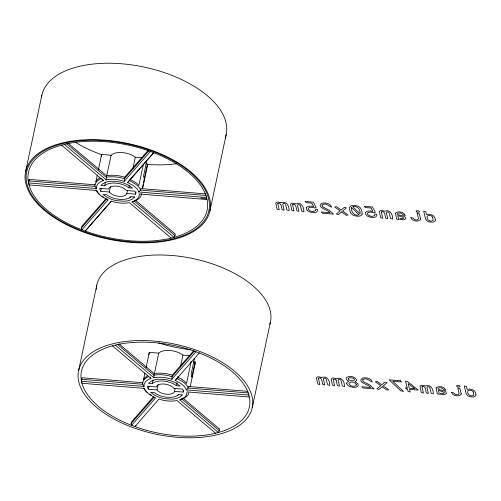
<?xml version="1.0" encoding="UTF-8"?>
<svg xmlns="http://www.w3.org/2000/svg" width="501" height="501" viewBox="0 0 501 501"><rect width="100%" height="100%" fill="white"/><g stroke="black" fill="none" stroke-linecap="round" stroke-linejoin="round"><path stroke-width="0.75" d="M150.325 151.452L149.267 151.058A91.32 47.307 12 0 0 65.287 144.163L58.392 146.041A91.32 47.307 12 0 0 28.231 181.512L29.402 186.366A91.32 47.307 12 0 0 78.2 228.324L86.297 231.437A91.32 47.307 12 0 0 170.271 238.332L177.172 236.447A91.32 47.307 12 0 0 207.333 200.982L206.161 196.123A91.32 47.307 12 0 0 157.364 154.17L150.325 151.452L124.235 181.331C118.461 179.446 112.193 178.682 106.193 179.846L106.519 175.732L68.117 143.167M195.916 351.715L171.881 379.244C166.107 377.359 159.832 376.602 153.838 377.76L154.164 373.646L119.056 343.874M124.235 181.331L124.699 177.222L148.096 150.425M171.881 379.244L172.344 375.136L193.699 350.681M206.694 196.217L206.569 197.569L138.671 191.989A18.38 9.519 12 0 0 132.151 184.975L127.561 182.571L153.644 152.692M356.33 384.492L356.255 385.263C354.357 387.267 348.677 386.221 348.934 383.046C351.007 381.167 355.04 382.05 356.324 384.474M95.265 184.831L29.064 179.396L28.513 182.946L96.417 188.52L96.405 186.478L97.852 183.792L100.657 181.612L103.344 180.585L102.636 179.471M144.056 386.434L142.585 384.273L142.91 382.745L82.051 377.748L81.5 381.299L144.056 386.434L144.05 384.392L145.497 381.706L148.296 379.526L150.989 378.499L150.281 377.385M25.626 171.517L41.865 95.109M107.233 199.185L108.003 199.918L81.913 229.796L81.419 227.949L81.744 226.421L106.156 198.459M97.288 175.093L95.829 181.969L96.825 180.109L99.862 177.749M98.428 169.745L101.672 154.465L111.103 155.235L112.568 154.095A14.974 7.759 12 0 1 133.222 155.792L135.308 157.226L141.833 157.759M127.623 190.399L126.421 194.476A9.5 4.922 12 0 1 110.377 193.161L109.306 192.002L100.676 191.294L101.327 188.238M104.603 185.796L106.068 184.662A14.974 7.759 12 0 1 126.728 186.353L128.813 187.787L132.508 188.088L128.694 185.282L126.333 184.199A12.988 6.732 12 0 0 118.117 181.763C112.349 180.88 105.053 180.761 100.914 185.495L104.603 185.796L105.417 181.976M106.713 175.864L111.103 155.235M109.306 192.002L110.439 186.654M78.626 370.577L96.818 285.006M128.813 187.787L129.302 185.495M130.435 180.147L130.761 178.619M132.871 168.687L135.308 157.226M126.972 193.455L135.602 194.163L136.09 191.87M143.436 164.109L138.89 185.502L136.936 183.404L130.26 179.352M146.724 161.071L143.48 176.352L144.188 177.868L144.194 179.32L147.438 164.04L145.891 163.915M142.497 187.537L143.148 184.481M143.468 182.953L144.282 179.133M142.578 188.771L147.451 165.85L147.438 164.04M81.976 383.278L144.532 388.413A18.38 9.519 12 0 0 151.051 395.427L155.642 397.838L131.606 425.368L131.112 423.514L131.437 421.986L153.801 396.372M144.933 373.007L143.468 379.883L144.47 378.023L147.507 375.662M146.067 367.659L149.317 352.378L158.742 353.149L160.207 352.015A14.974 7.759 12 0 1 180.867 353.706L182.953 355.14L189.478 355.672M141.345 193.687A18.462 9.563 12 0 1 138.025 199.104L136.673 200.162L132.214 201.909L174.029 237.361L175.375 234.111L135.201 200.049M175.262 388.313L174.066 392.389A9.5 4.922 12 0 1 158.022 391.074L156.945 389.922L148.321 389.208L148.966 386.152M152.248 383.716L153.713 382.576A14.974 7.759 12 0 1 174.373 384.273L176.458 385.701L180.147 386.002L176.333 383.196L173.979 382.113A12.988 6.732 12 0 0 165.762 379.677C159.994 378.8 152.692 378.675 148.553 383.409L152.248 383.716L153.062 379.896M154.358 373.784L158.742 353.149M156.945 389.922L158.084 384.574M209.932 210.977A94.244 48.822 12 0 0 80.724 140.073A94.244 48.822 12 0 0 62.688 222.688A94.244 48.822 12 0 0 209.932 210.977L226.176 134.569M176.458 385.701L177.103 382.645M178.08 378.061L178.406 376.533M180.517 366.6L182.953 355.14M174.617 391.369L183.241 392.076L183.566 390.548M191.244 361.265L186.535 383.422L184.581 381.317L180.26 378.355L177.329 377.002M194.369 358.985L191.119 374.266L191.833 375.781L191.833 377.234L195.083 361.954L193.53 361.828M190.217 386.684L195.089 363.764L195.083 361.954M188.921 392.797A18.462 9.563 12 0 1 185.671 397.017L184.312 398.076L179.859 399.823L218.392 432.495L219.726 429.238L182.846 397.963M252.222 407.745A88.765 45.979 12 0 0 130.517 340.962A88.765 45.979 12 0 0 113.533 418.773A88.765 45.979 12 0 0 252.222 407.745L270.408 322.168M101.672 154.465L101.108 156.725M149.317 352.378L148.753 354.639M194.526 364.822L195.089 363.764M81.419 227.949L106.344 199.404M148.791 150.788L124.373 178.751C118.549 176.922 112.237 176.183 106.199 177.26L66.614 143.693M111.328 201.27L85.239 231.042L111.328 201.164C117.096 203.049 123.371 203.807 129.364 202.642L171.179 238.1M127.561 182.571L153.776 152.648M131.112 423.514L153.982 397.318M194.388 351.044L172.018 376.664C166.194 374.836 159.882 374.097 153.838 375.174L117.541 344.394M248.872 395.045L186.316 389.903A18.38 9.519 12 0 0 179.796 382.889L175.2 380.484L199.367 352.917M175.2 380.484L177.003 378.531L181.863 381.205A18.462 9.563 12 0 1 188.201 388.018L248.283 392.953M136.09 425.387L134.932 426.608L158.967 399.078C164.741 400.963 171.01 401.721 177.01 400.562L215.536 433.227M138.671 191.989L140.556 190.104L140.881 188.576L205.523 193.887M186.316 389.903L188.201 388.018L188.52 386.49L247.838 391.362M101.327 178.588L99.542 179.277L96.499 181.638L94.933 184.55L94.939 186.359L96.417 188.52M132.214 201.909L135.809 200.175A18.38 9.519 12 0 0 139.146 193.968L207.045 199.548M148.972 376.508L147.181 377.19L144.144 379.551L142.578 382.463L142.585 384.273L81.732 379.276M179.859 399.823L183.454 398.088A18.38 9.519 12 0 0 186.792 391.882L249.348 397.024M106.519 175.732C112.562 174.655 118.875 175.394 124.699 177.222M154.164 373.646C160.207 372.569 166.514 373.308 172.344 375.136M28.745 180.924L94.939 186.359M205.974 195.478L140.556 190.104A18.462 9.563 12 0 0 134.218 183.291L129.358 180.617M28.707 183.93L29.058 183.961M200.801 198.064L206.85 198.559M28.989 184.925L96.893 190.499A18.38 9.519 12 0 0 103.413 197.513L108.003 199.918M81.694 382.282L82.346 384.574A85.84 44.47 12 0 0 128.218 424.015L135.827 426.94A85.84 44.47 12 0 0 214.766 433.421L221.248 431.649A85.84 44.47 12 0 0 249.598 398.308L248.502 393.748A85.84 44.47 12 0 0 202.629 354.307L195.021 351.383A85.84 44.47 12 0 0 116.082 344.901L109.6 346.667A85.84 44.47 12 0 0 81.25 380.008L81.694 382.282L82.051 382.313M101.991 196.148L103.92 197.469M149.636 394.062L151.565 395.383M134.287 201.076L175.049 235.639M64.379 144.394L106.193 179.846M61.535 145.127L103.344 180.585M181.926 398.99L219.407 430.766M115.311 345.095L153.838 377.76M112.456 345.828L150.989 378.499M432.62 217.165C431.63 215.405 428.637 214.766 427.121 216.163C426.119 219.645 430.478 222.607 433.183 220.384L432.632 217.209M473.251 391.957C472.261 390.198 469.268 389.559 467.752 390.949C466.75 394.437 471.109 397.399 473.814 395.176L473.263 392.001M336.065 380.015L334.969 379.151L333.196 379.457L334.637 385.808L332.457 385.137L331.192 378.844L332.783 377.948L336.753 378.681C342.07 376.714 344.619 381.925 344.544 386.622L342.365 385.952L341.024 380.428L340.436 379.783A1.422 0.739 12 0 0 338.82 379.464L338.125 380.19L339.59 386.215L337.411 385.545L336.065 380.021M100.676 191.294L99.968 189.785L99.962 188.326L108.592 189.034L109.137 188.013A9.5 4.922 12 0 1 125.181 189.334L126.258 190.486L134.888 191.194L135.596 192.71L135.602 194.163M148.321 389.208L147.607 387.699L147.601 386.24L156.231 386.954L156.782 385.927A9.5 4.922 12 0 1 172.826 387.248L173.903 388.4L182.527 389.108L183.241 390.623L183.241 392.076M346.805 383.71L347.068 384.373A5.16 2.674 12 0 0 349.015 386.077C351.715 387.342 355.948 388.413 358.196 385.82L358.096 383.904L355.077 381.706L356.512 380.679L356.618 379.67C354.808 376.476 349.097 375.23 346.304 377.798A4.972 2.574 12 0 0 348.101 380.848L348.796 381.192L346.93 382.432L346.805 383.691M29.064 179.396L29.359 180.874M147.244 392.415A18.462 9.563 12 0 1 143.524 387.868M178.437 394.869A12.988 6.732 12 0 1 177.041 395.408M190.687 349.704A85.84 44.47 12 0 1 158.598 342.903M96.543 286.484A88.765 45.979 12 0 1 194.131 258.817A88.765 45.979 12 0 1 269.826 324.354M96.273 289.497A88.765 45.979 12 0 1 96.442 287.23M99.599 194.501A18.462 9.563 12 0 1 95.879 189.954M130.792 196.956A12.988 6.732 12 0 1 129.402 197.488M176.803 163.689A91.32 47.307 12 0 1 147.388 164.434M101.847 154.784A91.32 47.307 12 0 1 76.02 142.647M41.47 97.476A94.244 48.822 12 0 1 145.566 67.391A94.244 48.822 12 0 1 225.162 138.025M351.558 207.633C350.763 212.173 354.645 216.457 359.142 214.823L351.558 207.633M306.236 207.646C305.81 211.466 310.927 212.574 313.876 212.593C316.375 213.388 320.189 209.055 315.549 209.086L315.611 210.47C313.563 212.368 309.505 211.478 308.209 209.08L308.265 208.203C310.013 206.562 312.774 207.333 314.803 207.971L316.169 207.351L313.238 202.147L304.965 201.471L306.318 202.705L311.804 203.149L313.72 206.531C311.328 206.149 307.94 205.473 306.236 207.646M365.429 212.505C365.004 216.326 370.12 217.434 373.07 217.453C375.568 218.248 379.382 213.914 374.742 213.946L374.804 215.33C372.757 217.227 368.698 216.338 367.402 213.94L367.458 213.069C369.206 211.428 371.967 212.192 373.997 212.837L375.362 212.211L372.431 207.007L364.158 206.331L365.511 207.564L370.997 208.015L372.913 211.391C370.521 211.009 367.133 210.339 365.429 212.505M277.767 203.45L279.207 209.8L277.028 209.13L275.763 202.836L277.354 201.941L281.324 202.673C286.647 200.707 289.19 205.917 289.115 210.614L286.935 209.944L285.595 204.421L285.006 203.775A1.422 0.739 12 0 0 283.391 203.456L282.696 204.183L284.161 210.207L281.982 209.537C281.631 207.558 281.224 201.446 277.767 203.45M292.565 204.665L294.006 211.015L291.826 210.345L290.561 204.051L292.152 203.155L296.122 203.888C301.445 201.922 303.988 207.132 303.913 211.829L301.734 211.159L300.393 205.635L299.805 204.99A1.422 0.739 12 0 0 298.189 204.671L297.494 205.397L298.959 211.422L296.78 210.752C296.429 208.773 296.022 202.661 292.565 204.665M318.398 378.242L319.838 384.593L317.659 383.923L316.394 377.629L317.985 376.727L321.955 377.466C327.272 375.5 329.821 380.71 329.746 385.407L327.566 384.737L326.226 379.213L325.637 378.568A1.422 0.739 12 0 0 324.022 378.249L323.327 378.975L324.792 385L322.613 384.33C322.262 382.351 321.855 376.238 318.398 378.242M381.361 211.961L382.795 218.311L380.616 217.641L379.351 211.341L380.942 210.445L384.912 211.178C390.235 209.211 392.778 214.422 392.703 219.119L390.523 218.455L389.183 212.925L388.594 212.28A1.422 0.739 12 0 0 386.985 211.967L386.284 212.687L387.749 218.718L385.57 218.048C385.219 216.069 384.812 209.95 381.361 211.961M421.986 386.753L423.426 393.097L421.247 392.433L419.982 386.133L421.573 385.238L425.543 385.97C430.866 384.004 433.409 389.214 433.334 393.911L431.154 393.241L429.814 387.718L429.225 387.073A1.422 0.739 12 0 0 427.61 386.759L426.915 387.48L428.38 393.504L426.201 392.834C425.85 390.861 425.443 384.743 421.986 386.753M416.156 211.027L416.331 211.754L417.358 212.343L419.431 212.011L419.256 211.284L418.222 210.696L416.156 211.027M456.787 385.82L456.956 386.547L457.989 387.135L460.062 386.803L459.887 386.077L458.853 385.488L456.787 385.82M348.327 378.418L348.27 378.981C349.416 380.917 352.76 381.53 354.483 380.071L354.201 378.888L352.347 377.904L349.66 377.704L348.327 378.418M395.489 213.125L396.548 218.95L398.727 219.613L397.763 215.605L402.234 216.914L403.787 217.966L402.854 218.705L400.211 218.392L399.698 219.407L403.768 219.839L405.835 218.824C405.816 215.104 399.579 215.837 397.462 214.372A2.9 1.503 12 0 1 398.834 213.025C401.696 212.255 402.704 215.43 405.24 215.555C404.119 211.91 398.22 210.539 395.489 213.125M435.319 219.989L435.212 220.991L432.939 222.231L429.219 221.93L427.503 221.21L425.618 219.188L423.664 211.078L425.844 211.748L426.514 214.528C430.278 213.464 435.457 215.436 435.319 219.989M436.12 387.918L437.179 393.736L439.358 394.406L438.394 390.398L442.865 391.707L444.418 392.759L443.485 393.498L440.842 393.185L440.329 394.199L444.4 394.631L446.466 393.617C446.441 389.897 440.21 390.63 438.093 389.164A2.9 1.503 12 0 1 439.465 387.818C442.327 387.048 443.335 390.223 445.871 390.348C444.75 386.703 438.845 385.332 436.12 387.918M475.95 394.775L475.844 395.784L473.57 397.024L469.85 396.717L468.134 396.003L466.249 393.98L464.295 385.87L466.475 386.54L467.145 389.321C470.909 388.256 476.088 390.229 475.95 394.775M420.521 218.774L420.414 219.776C417.709 222.306 411.772 221.073 410.682 217.403L412.862 218.073L414.903 219.689A2.893 1.497 12 0 0 417.897 219.613L418.454 218.58L417.183 213.282L419.362 213.952L420.521 218.774M461.152 393.561L461.045 394.569C458.34 397.099 452.403 395.865 451.313 392.195L453.493 392.865L455.534 394.481A2.893 1.497 12 0 0 458.528 394.406L459.085 393.373L457.814 388.075L459.993 388.745L461.152 393.561M322.105 205.053L322.487 206.744L329.32 210.307L333.466 214.115L322.425 213.207L321.247 211.992L330.046 212.712C328.111 209.694 315.73 207.502 321.892 203.231C325.331 202.454 330.579 203.318 331.681 207.182C328.643 206.343 325.525 201.966 322.105 205.053M362.737 379.846L363.119 381.53L369.951 385.1L374.09 388.908L363.05 387.999L361.879 386.785L370.677 387.505C368.736 384.486 356.361 382.294 362.524 378.023C365.962 377.247 371.21 378.111 372.312 381.975C369.275 381.136 366.156 376.758 362.737 379.846M362.21 214.121C361.102 216.895 357.188 216.357 354.84 215.781C350.875 215.092 349.491 211.078 349.441 207.477C350.55 204.709 354.457 205.241 356.806 205.817C360.77 206.506 362.154 210.52 362.21 214.121M134.65 196.993L132.064 199.279L130.141 200.012A12.988 6.732 12 0 1 122.789 201.164L117.441 200.726A12.988 6.732 12 0 1 109.224 198.296L106.87 197.206L103.056 194.401L106.751 194.707L108.83 196.135A14.974 7.759 12 0 0 129.49 197.832L130.955 196.693L134.65 196.993M182.295 394.913L179.702 397.193L177.786 397.926A12.988 6.732 12 0 1 170.434 399.078L165.086 398.639A12.988 6.732 12 0 1 156.869 396.21L154.515 395.126L150.701 392.314L154.389 392.621L156.475 394.049A14.974 7.759 12 0 0 177.135 395.746L178.6 394.606L182.295 394.913M341.594 211.948L338.363 214.66L336.365 214.002L340.11 210.883L334.687 207.001L336.396 206.65L341.137 210.038L344.412 207.308L346.36 207.959L342.615 211.096L348.032 214.96L346.291 215.311L341.594 211.948M382.225 386.741L378.994 389.452L376.99 388.795L380.741 385.676L375.318 381.793L377.028 381.443L381.762 384.824L385.044 382.1L386.991 382.751L383.246 385.883L388.663 389.753L386.916 390.104L382.225 386.741M353.643 206.5L352.679 206.713L360.138 213.777C360.419 209.825 357.946 205.817 353.643 206.5M400.374 380.76L389.139 379.839L400.694 390.749L403.555 391.469L392.74 381.255L401.552 381.975L400.374 380.76M407.225 388.062L405.309 387.906L406.486 389.12L407.501 389.208L408.021 391.344L410.2 392.014L409.561 389.377L418.247 390.091L407.72 381.712L405.541 381.042L407.225 388.062M414.772 388.682L409.286 388.231L408.183 383.641L414.772 388.682M63.326 222.325A93.148 48.253 12 0 0 208.861 210.746A93.148 48.253 12 0 0 81.149 140.668A93.148 48.253 12 0 0 63.326 222.325"/></g></svg>
